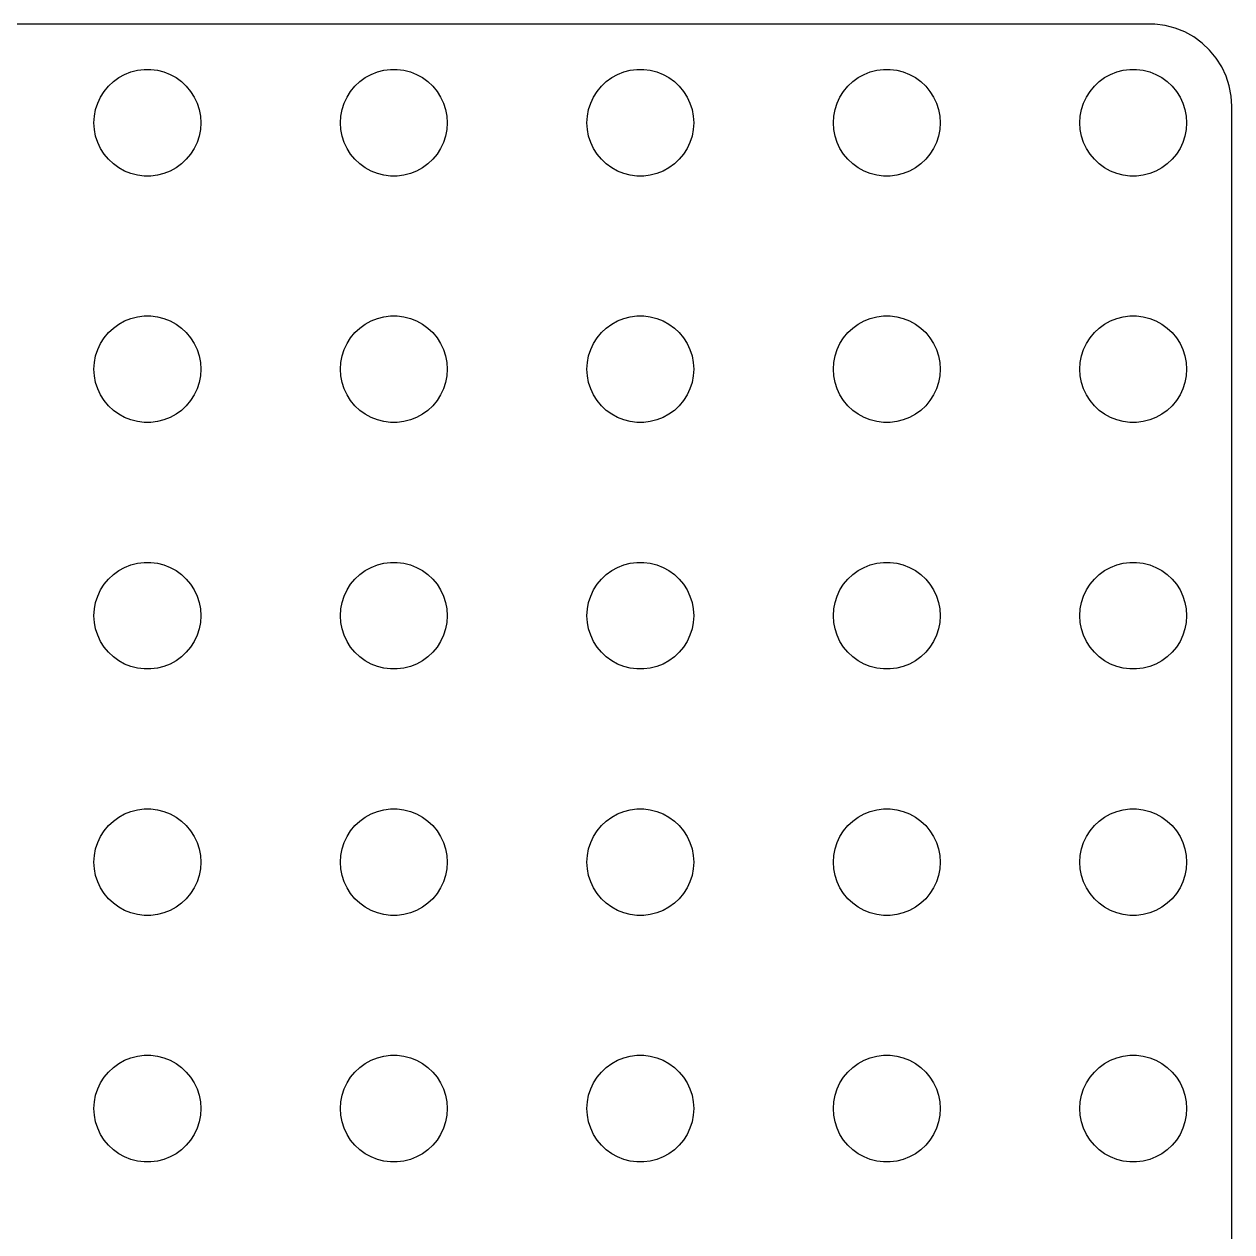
# Model space of a CAD drawing. Header units: metres. Extents: x 9 to 156, y 9 to 156.
# Drawn here: x 82.5 to 156, y 82.5 to 156 of the extents above; entities that cross this region are included whole.
import ezdxf

# ---------------------------------------------------------------- set-up
doc = ezdxf.new("R2010")
doc.units = ezdxf.units.M

msp = doc.modelspace()

# ---------------------------------------------------------------- linework, layer by layer
for p, q in [((151, 156), (14, 156)), ((151, 155.99), (151, 156)), ((151.314, 155.99), (151, 155.99)), ((151.937, 155.911), (151.314, 155.99)), ((152.545, 155.755), (151.937, 155.911)), ((153.129, 155.524), (152.545, 155.755)), ((153.679, 155.222), (153.129, 155.524)), ((154.187, 154.853), (153.679, 155.222)), ((154.645, 154.423), (154.187, 154.853)), ((155.045, 153.939), (154.645, 154.423)), ((155.382, 153.409), (155.045, 153.939)), ((88.2586, 152.744), (88.6162, 152.941)), ((88.6162, 152.941), (88.9957, 153.091)), ((88.9957, 153.091), (89.391, 153.192)), ((89.391, 153.192), (89.7959, 153.244)), ((89.7959, 153.244), (90.2041, 153.244)), ((90.2041, 153.244), (90.609, 153.192)), ((90.609, 153.192), (91.0043, 153.091)), ((91.0043, 153.091), (91.3838, 152.941)), ((91.3838, 152.941), (91.7414, 152.744)), ((103.259, 152.744), (103.616, 152.941)), ((103.616, 152.941), (103.996, 153.091)), ((103.996, 153.091), (104.391, 153.192)), ((104.391, 153.192), (104.796, 153.244)), ((104.796, 153.244), (105.204, 153.244)), ((105.204, 153.244), (105.609, 153.192)), ((105.609, 153.192), (106.004, 153.091)), ((106.004, 153.091), (106.384, 152.941)), ((106.384, 152.941), (106.741, 152.744)), ((118.259, 152.744), (118.616, 152.941)), ((118.616, 152.941), (118.996, 153.091)), ((118.996, 153.091), (119.391, 153.192)), ((119.391, 153.192), (119.796, 153.244)), ((119.796, 153.244), (120.204, 153.244)), ((120.204, 153.244), (120.609, 153.192)), ((120.609, 153.192), (121.004, 153.091)), ((121.004, 153.091), (121.384, 152.941)), ((121.384, 152.941), (121.741, 152.744)), ((133.259, 152.744), (133.616, 152.941)), ((133.616, 152.941), (133.996, 153.091)), ((133.996, 153.091), (134.391, 153.192)), ((134.391, 153.192), (134.796, 153.244)), ((134.796, 153.244), (135.204, 153.244)), ((135.204, 153.244), (135.609, 153.192)), ((135.609, 153.192), (136.004, 153.091)), ((136.004, 153.091), (136.384, 152.941)), ((136.384, 152.941), (136.741, 152.744)), ((148.259, 152.744), (148.616, 152.941)), ((148.616, 152.941), (148.996, 153.091)), ((148.996, 153.091), (149.391, 153.192)), ((149.391, 153.192), (149.796, 153.244)), ((149.796, 153.244), (150.204, 153.244)), ((150.204, 153.244), (150.609, 153.192)), ((150.609, 153.192), (151.004, 153.091)), ((151.004, 153.091), (151.384, 152.941)), ((151.384, 152.941), (151.741, 152.744)), ((155.649, 152.841), (155.382, 153.409)), ((87.3707, 151.91), (87.6308, 152.225)), ((87.6308, 152.225), (87.9284, 152.504)), ((87.9284, 152.504), (88.2586, 152.744)), ((91.7414, 152.744), (92.0716, 152.504)), ((92.0716, 152.504), (92.3691, 152.225)), ((92.3691, 152.225), (92.6293, 151.91)), ((102.371, 151.91), (102.631, 152.225)), ((102.631, 152.225), (102.928, 152.504)), ((102.928, 152.504), (103.259, 152.744)), ((106.741, 152.744), (107.072, 152.504)), ((107.072, 152.504), (107.369, 152.225)), ((107.369, 152.225), (107.629, 151.91)), ((117.371, 151.91), (117.631, 152.225)), ((117.631, 152.225), (117.928, 152.504)), ((117.928, 152.504), (118.259, 152.744)), ((121.741, 152.744), (122.072, 152.504)), ((122.072, 152.504), (122.369, 152.225)), ((122.369, 152.225), (122.629, 151.91)), ((132.371, 151.91), (132.631, 152.225)), ((132.631, 152.225), (132.928, 152.504)), ((132.928, 152.504), (133.259, 152.744)), ((136.741, 152.744), (137.072, 152.504)), ((137.072, 152.504), (137.369, 152.225)), ((137.369, 152.225), (137.629, 151.91)), ((147.371, 151.91), (147.631, 152.225)), ((147.631, 152.225), (147.928, 152.504)), ((147.928, 152.504), (148.259, 152.744)), ((151.741, 152.744), (152.072, 152.504)), ((152.072, 152.504), (152.369, 152.225)), ((152.369, 152.225), (152.629, 151.91)), ((155.843, 152.243), (155.649, 152.841)), ((155.961, 151.627), (155.843, 152.243)), ((86.9782, 151.196), (87.152, 151.566)), ((87.152, 151.566), (87.3707, 151.91)), ((92.6293, 151.91), (92.848, 151.566)), ((92.848, 151.566), (93.0218, 151.196)), ((101.978, 151.196), (102.152, 151.566)), ((102.152, 151.566), (102.371, 151.91)), ((107.629, 151.91), (107.848, 151.566)), ((107.848, 151.566), (108.022, 151.196)), ((116.978, 151.196), (117.152, 151.566)), ((117.152, 151.566), (117.371, 151.91)), ((122.629, 151.91), (122.848, 151.566)), ((122.848, 151.566), (123.022, 151.196)), ((131.978, 151.196), (132.152, 151.566)), ((132.152, 151.566), (132.371, 151.91)), ((137.629, 151.91), (137.848, 151.566)), ((137.848, 151.566), (138.022, 151.196)), ((146.978, 151.196), (147.152, 151.566)), ((147.152, 151.566), (147.371, 151.91)), ((152.629, 151.91), (152.848, 151.566)), ((152.848, 151.566), (153.022, 151.196)), ((156, 151), (155.961, 151.627)), ((86.7756, 150.407), (86.8521, 150.808)), ((86.8521, 150.808), (86.9782, 151.196)), ((93.0218, 151.196), (93.1479, 150.808)), ((93.1479, 150.808), (93.2244, 150.407)), ((101.776, 150.407), (101.852, 150.808)), ((101.852, 150.808), (101.978, 151.196)), ((108.022, 151.196), (108.148, 150.808)), ((108.148, 150.808), (108.224, 150.407)), ((116.776, 150.407), (116.852, 150.808)), ((116.852, 150.808), (116.978, 151.196)), ((123.022, 151.196), (123.148, 150.808)), ((123.148, 150.808), (123.224, 150.407)), ((131.776, 150.407), (131.852, 150.808)), ((131.852, 150.808), (131.978, 151.196)), ((138.022, 151.196), (138.148, 150.808)), ((138.148, 150.808), (138.224, 150.407)), ((146.776, 150.407), (146.852, 150.808)), ((146.852, 150.808), (146.978, 151.196)), ((153.022, 151.196), (153.148, 150.808)), ((153.148, 150.808), (153.224, 150.407)), ((156, 14), (156, 151)), ((86.75, 150), (86.7756, 150.407)), ((86.7756, 149.593), (86.75, 150)), ((93.2244, 150.407), (93.25, 150)), ((93.25, 150), (93.2244, 149.593)), ((101.75, 150), (101.776, 150.407)), ((101.776, 149.593), (101.75, 150)), ((108.224, 150.407), (108.25, 150)), ((108.25, 150), (108.224, 149.593)), ((116.75, 150), (116.776, 150.407)), ((116.776, 149.593), (116.75, 150)), ((123.224, 150.407), (123.25, 150)), ((123.25, 150), (123.224, 149.593)), ((131.75, 150), (131.776, 150.407)), ((131.776, 149.593), (131.75, 150)), ((138.224, 150.407), (138.25, 150)), ((138.25, 150), (138.224, 149.593)), ((146.75, 150), (146.776, 150.407)), ((146.776, 149.593), (146.75, 150)), ((153.224, 150.407), (153.25, 150)), ((153.25, 150), (153.224, 149.593)), ((86.8521, 149.192), (86.7756, 149.593)), ((93.2244, 149.593), (93.1479, 149.192)), ((101.852, 149.192), (101.776, 149.593)), ((108.224, 149.593), (108.148, 149.192)), ((116.852, 149.192), (116.776, 149.593)), ((123.224, 149.593), (123.148, 149.192)), ((131.852, 149.192), (131.776, 149.593)), ((138.224, 149.593), (138.148, 149.192)), ((146.852, 149.192), (146.776, 149.593)), ((153.224, 149.593), (153.148, 149.192)), ((86.9782, 148.804), (86.8521, 149.192)), ((87.152, 148.434), (86.9782, 148.804)), ((93.0218, 148.804), (92.848, 148.434)), ((93.1479, 149.192), (93.0218, 148.804)), ((101.978, 148.804), (101.852, 149.192)), ((102.152, 148.434), (101.978, 148.804)), ((108.022, 148.804), (107.848, 148.434)), ((108.148, 149.192), (108.022, 148.804)), ((116.978, 148.804), (116.852, 149.192)), ((117.152, 148.434), (116.978, 148.804)), ((123.022, 148.804), (122.848, 148.434)), ((123.148, 149.192), (123.022, 148.804)), ((131.978, 148.804), (131.852, 149.192)), ((132.152, 148.434), (131.978, 148.804)), ((138.022, 148.804), (137.848, 148.434)), ((138.148, 149.192), (138.022, 148.804)), ((146.978, 148.804), (146.852, 149.192)), ((147.152, 148.434), (146.978, 148.804)), ((153.022, 148.804), (152.848, 148.434)), ((153.148, 149.192), (153.022, 148.804)), ((87.3707, 148.09), (87.152, 148.434)), ((87.6308, 147.775), (87.3707, 148.09)), ((87.9284, 147.496), (87.6308, 147.775)), ((92.3691, 147.775), (92.0716, 147.496)), ((92.6293, 148.09), (92.3691, 147.775)), ((92.848, 148.434), (92.6293, 148.09)), ((102.371, 148.09), (102.152, 148.434)), ((102.631, 147.775), (102.371, 148.09)), ((102.928, 147.496), (102.631, 147.775)), ((107.369, 147.775), (107.072, 147.496)), ((107.629, 148.09), (107.369, 147.775)), ((107.848, 148.434), (107.629, 148.09)), ((117.371, 148.09), (117.152, 148.434)), ((117.631, 147.775), (117.371, 148.09)), ((117.928, 147.496), (117.631, 147.775)), ((122.369, 147.775), (122.072, 147.496)), ((122.629, 148.09), (122.369, 147.775)), ((122.848, 148.434), (122.629, 148.09)), ((132.371, 148.09), (132.152, 148.434)), ((132.631, 147.775), (132.371, 148.09)), ((132.928, 147.496), (132.631, 147.775)), ((137.369, 147.775), (137.072, 147.496)), ((137.629, 148.09), (137.369, 147.775)), ((137.848, 148.434), (137.629, 148.09)), ((147.371, 148.09), (147.152, 148.434)), ((147.631, 147.775), (147.371, 148.09)), ((147.928, 147.496), (147.631, 147.775)), ((152.369, 147.775), (152.072, 147.496)), ((152.629, 148.09), (152.369, 147.775)), ((152.848, 148.434), (152.629, 148.09)), ((88.2586, 147.256), (87.9284, 147.496)), ((88.6162, 147.059), (88.2586, 147.256)), ((88.9957, 146.909), (88.6162, 147.059)), ((91.3838, 147.059), (91.0043, 146.909)), ((91.7414, 147.256), (91.3838, 147.059)), ((92.0716, 147.496), (91.7414, 147.256)), ((103.259, 147.256), (102.928, 147.496)), ((103.616, 147.059), (103.259, 147.256)), ((103.996, 146.909), (103.616, 147.059)), ((106.384, 147.059), (106.004, 146.909)), ((106.741, 147.256), (106.384, 147.059)), ((107.072, 147.496), (106.741, 147.256)), ((118.259, 147.256), (117.928, 147.496)), ((118.616, 147.059), (118.259, 147.256)), ((118.996, 146.909), (118.616, 147.059)), ((121.384, 147.059), (121.004, 146.909)), ((121.741, 147.256), (121.384, 147.059)), ((122.072, 147.496), (121.741, 147.256)), ((133.259, 147.256), (132.928, 147.496)), ((133.616, 147.059), (133.259, 147.256)), ((133.996, 146.909), (133.616, 147.059)), ((136.384, 147.059), (136.004, 146.909)), ((136.741, 147.256), (136.384, 147.059)), ((137.072, 147.496), (136.741, 147.256)), ((148.259, 147.256), (147.928, 147.496)), ((148.616, 147.059), (148.259, 147.256)), ((148.996, 146.909), (148.616, 147.059)), ((151.384, 147.059), (151.004, 146.909)), ((151.741, 147.256), (151.384, 147.059)), ((152.072, 147.496), (151.741, 147.256)), ((89.391, 146.808), (88.9957, 146.909)), ((89.7959, 146.756), (89.391, 146.808)), ((90.2041, 146.756), (89.7959, 146.756)), ((90.609, 146.808), (90.2041, 146.756)), ((91.0043, 146.909), (90.609, 146.808)), ((104.391, 146.808), (103.996, 146.909)), ((104.796, 146.756), (104.391, 146.808)), ((105.204, 146.756), (104.796, 146.756)), ((105.609, 146.808), (105.204, 146.756)), ((106.004, 146.909), (105.609, 146.808)), ((119.391, 146.808), (118.996, 146.909)), ((119.796, 146.756), (119.391, 146.808)), ((120.204, 146.756), (119.796, 146.756)), ((120.609, 146.808), (120.204, 146.756)), ((121.004, 146.909), (120.609, 146.808)), ((134.391, 146.808), (133.996, 146.909)), ((134.796, 146.756), (134.391, 146.808)), ((135.204, 146.756), (134.796, 146.756)), ((135.609, 146.808), (135.204, 146.756)), ((136.004, 146.909), (135.609, 146.808)), ((149.391, 146.808), (148.996, 146.909)), ((149.796, 146.756), (149.391, 146.808)), ((150.204, 146.756), (149.796, 146.756)), ((150.609, 146.808), (150.204, 146.756)), ((151.004, 146.909), (150.609, 146.808)), ((88.9957, 138.091), (89.391, 138.192)), ((89.391, 138.192), (89.7959, 138.244)), ((89.7959, 138.244), (90.2041, 138.244)), ((90.2041, 138.244), (90.609, 138.192)), ((90.609, 138.192), (91.0043, 138.091)), ((103.996, 138.091), (104.391, 138.192)), ((104.391, 138.192), (104.796, 138.244)), ((104.796, 138.244), (105.204, 138.244)), ((105.204, 138.244), (105.609, 138.192)), ((105.609, 138.192), (106.004, 138.091)), ((118.996, 138.091), (119.391, 138.192)), ((119.391, 138.192), (119.796, 138.244)), ((119.796, 138.244), (120.204, 138.244)), ((120.204, 138.244), (120.609, 138.192)), ((120.609, 138.192), (121.004, 138.091)), ((133.996, 138.091), (134.391, 138.192)), ((134.391, 138.192), (134.796, 138.244)), ((134.796, 138.244), (135.204, 138.244)), ((135.204, 138.244), (135.609, 138.192)), ((135.609, 138.192), (136.004, 138.091)), ((148.996, 138.091), (149.391, 138.192)), ((149.391, 138.192), (149.796, 138.244)), ((149.796, 138.244), (150.204, 138.244)), ((150.204, 138.244), (150.609, 138.192)), ((150.609, 138.192), (151.004, 138.091)), ((87.6308, 137.225), (87.9284, 137.504)), ((87.9284, 137.504), (88.2586, 137.744)), ((88.2586, 137.744), (88.6162, 137.941)), ((88.6162, 137.941), (88.9957, 138.091)), ((91.0043, 138.091), (91.3838, 137.941)), ((91.3838, 137.941), (91.7414, 137.744)), ((91.7414, 137.744), (92.0716, 137.504)), ((92.0716, 137.504), (92.3691, 137.225)), ((102.631, 137.225), (102.928, 137.504)), ((102.928, 137.504), (103.259, 137.744)), ((103.259, 137.744), (103.616, 137.941)), ((103.616, 137.941), (103.996, 138.091)), ((106.004, 138.091), (106.384, 137.941)), ((106.384, 137.941), (106.741, 137.744)), ((106.741, 137.744), (107.072, 137.504)), ((107.072, 137.504), (107.369, 137.225)), ((117.631, 137.225), (117.928, 137.504)), ((117.928, 137.504), (118.259, 137.744)), ((118.259, 137.744), (118.616, 137.941)), ((118.616, 137.941), (118.996, 138.091)), ((121.004, 138.091), (121.384, 137.941)), ((121.384, 137.941), (121.741, 137.744)), ((121.741, 137.744), (122.072, 137.504)), ((122.072, 137.504), (122.369, 137.225)), ((132.631, 137.225), (132.928, 137.504)), ((132.928, 137.504), (133.259, 137.744)), ((133.259, 137.744), (133.616, 137.941)), ((133.616, 137.941), (133.996, 138.091)), ((136.004, 138.091), (136.384, 137.941)), ((136.384, 137.941), (136.741, 137.744)), ((136.741, 137.744), (137.072, 137.504)), ((137.072, 137.504), (137.369, 137.225)), ((147.631, 137.225), (147.928, 137.504)), ((147.928, 137.504), (148.259, 137.744)), ((148.259, 137.744), (148.616, 137.941)), ((148.616, 137.941), (148.996, 138.091)), ((151.004, 138.091), (151.384, 137.941)), ((151.384, 137.941), (151.741, 137.744)), ((151.741, 137.744), (152.072, 137.504)), ((152.072, 137.504), (152.369, 137.225)), ((87.152, 136.566), (87.3707, 136.91)), ((87.3707, 136.91), (87.6308, 137.225)), ((92.3691, 137.225), (92.6293, 136.91)), ((92.6293, 136.91), (92.848, 136.566)), ((102.152, 136.566), (102.371, 136.91)), ((102.371, 136.91), (102.631, 137.225)), ((107.369, 137.225), (107.629, 136.91)), ((107.629, 136.91), (107.848, 136.566)), ((117.152, 136.566), (117.371, 136.91)), ((117.371, 136.91), (117.631, 137.225)), ((122.369, 137.225), (122.629, 136.91)), ((122.629, 136.91), (122.848, 136.566)), ((132.152, 136.566), (132.371, 136.91)), ((132.371, 136.91), (132.631, 137.225)), ((137.369, 137.225), (137.629, 136.91)), ((137.629, 136.91), (137.848, 136.566)), ((147.152, 136.566), (147.371, 136.91)), ((147.371, 136.91), (147.631, 137.225)), ((152.369, 137.225), (152.629, 136.91)), ((152.629, 136.91), (152.848, 136.566)), ((86.8521, 135.808), (86.9782, 136.196)), ((86.9782, 136.196), (87.152, 136.566)), ((92.848, 136.566), (93.0218, 136.196)), ((93.0218, 136.196), (93.1479, 135.808)), ((101.852, 135.808), (101.978, 136.196)), ((101.978, 136.196), (102.152, 136.566)), ((107.848, 136.566), (108.022, 136.196)), ((108.022, 136.196), (108.148, 135.808)), ((116.852, 135.808), (116.978, 136.196)), ((116.978, 136.196), (117.152, 136.566)), ((122.848, 136.566), (123.022, 136.196)), ((123.022, 136.196), (123.148, 135.808)), ((131.852, 135.808), (131.978, 136.196)), ((131.978, 136.196), (132.152, 136.566)), ((137.848, 136.566), (138.022, 136.196)), ((138.022, 136.196), (138.148, 135.808)), ((146.852, 135.808), (146.978, 136.196)), ((146.978, 136.196), (147.152, 136.566)), ((152.848, 136.566), (153.022, 136.196)), ((153.022, 136.196), (153.148, 135.808)), ((86.75, 135), (86.7756, 135.407)), ((86.7756, 135.407), (86.8521, 135.808)), ((93.1479, 135.808), (93.2244, 135.407)), ((93.2244, 135.407), (93.25, 135)), ((101.75, 135), (101.776, 135.407)), ((101.776, 135.407), (101.852, 135.808)), ((108.148, 135.808), (108.224, 135.407)), ((108.224, 135.407), (108.25, 135)), ((116.75, 135), (116.776, 135.407)), ((116.776, 135.407), (116.852, 135.808)), ((123.148, 135.808), (123.224, 135.407)), ((123.224, 135.407), (123.25, 135)), ((131.75, 135), (131.776, 135.407)), ((131.776, 135.407), (131.852, 135.808)), ((138.148, 135.808), (138.224, 135.407)), ((138.224, 135.407), (138.25, 135)), ((146.75, 135), (146.776, 135.407)), ((146.776, 135.407), (146.852, 135.808)), ((153.148, 135.808), (153.224, 135.407)), ((153.224, 135.407), (153.25, 135)), ((86.7756, 134.593), (86.75, 135)), ((86.8521, 134.192), (86.7756, 134.593)), ((93.2244, 134.593), (93.1479, 134.192)), ((93.25, 135), (93.2244, 134.593)), ((101.776, 134.593), (101.75, 135)), ((101.852, 134.192), (101.776, 134.593)), ((108.224, 134.593), (108.148, 134.192)), ((108.25, 135), (108.224, 134.593)), ((116.776, 134.593), (116.75, 135)), ((116.852, 134.192), (116.776, 134.593)), ((123.224, 134.593), (123.148, 134.192)), ((123.25, 135), (123.224, 134.593)), ((131.776, 134.593), (131.75, 135)), ((131.852, 134.192), (131.776, 134.593)), ((138.224, 134.593), (138.148, 134.192)), ((138.25, 135), (138.224, 134.593)), ((146.776, 134.593), (146.75, 135)), ((146.852, 134.192), (146.776, 134.593)), ((153.224, 134.593), (153.148, 134.192)), ((153.25, 135), (153.224, 134.593)), ((86.9782, 133.804), (86.8521, 134.192)), ((87.152, 133.434), (86.9782, 133.804)), ((93.0218, 133.804), (92.848, 133.434)), ((93.1479, 134.192), (93.0218, 133.804)), ((101.978, 133.804), (101.852, 134.192)), ((102.152, 133.434), (101.978, 133.804)), ((108.022, 133.804), (107.848, 133.434)), ((108.148, 134.192), (108.022, 133.804)), ((116.978, 133.804), (116.852, 134.192)), ((117.152, 133.434), (116.978, 133.804)), ((123.022, 133.804), (122.848, 133.434)), ((123.148, 134.192), (123.022, 133.804)), ((131.978, 133.804), (131.852, 134.192)), ((132.152, 133.434), (131.978, 133.804)), ((138.022, 133.804), (137.848, 133.434)), ((138.148, 134.192), (138.022, 133.804)), ((146.978, 133.804), (146.852, 134.192)), ((147.152, 133.434), (146.978, 133.804)), ((153.022, 133.804), (152.848, 133.434)), ((153.148, 134.192), (153.022, 133.804)), ((87.3707, 133.09), (87.152, 133.434)), ((87.6308, 132.775), (87.3707, 133.09)), ((92.6293, 133.09), (92.3691, 132.775)), ((92.848, 133.434), (92.6293, 133.09)), ((102.371, 133.09), (102.152, 133.434)), ((102.631, 132.775), (102.371, 133.09)), ((107.629, 133.09), (107.369, 132.775)), ((107.848, 133.434), (107.629, 133.09)), ((117.371, 133.09), (117.152, 133.434)), ((117.631, 132.775), (117.371, 133.09)), ((122.629, 133.09), (122.369, 132.775)), ((122.848, 133.434), (122.629, 133.09)), ((132.371, 133.09), (132.152, 133.434)), ((132.631, 132.775), (132.371, 133.09)), ((137.629, 133.09), (137.369, 132.775)), ((137.848, 133.434), (137.629, 133.09)), ((147.371, 133.09), (147.152, 133.434)), ((147.631, 132.775), (147.371, 133.09)), ((152.629, 133.09), (152.369, 132.775)), ((152.848, 133.434), (152.629, 133.09)), ((87.9284, 132.496), (87.6308, 132.775)), ((88.2586, 132.256), (87.9284, 132.496)), ((92.0716, 132.496), (91.7414, 132.256)), ((92.3691, 132.775), (92.0716, 132.496)), ((102.928, 132.496), (102.631, 132.775)), ((103.259, 132.256), (102.928, 132.496)), ((107.072, 132.496), (106.741, 132.256)), ((107.369, 132.775), (107.072, 132.496)), ((117.928, 132.496), (117.631, 132.775)), ((118.259, 132.256), (117.928, 132.496)), ((122.072, 132.496), (121.741, 132.256)), ((122.369, 132.775), (122.072, 132.496)), ((132.928, 132.496), (132.631, 132.775)), ((133.259, 132.256), (132.928, 132.496)), ((137.072, 132.496), (136.741, 132.256)), ((137.369, 132.775), (137.072, 132.496)), ((147.928, 132.496), (147.631, 132.775)), ((148.259, 132.256), (147.928, 132.496)), ((152.072, 132.496), (151.741, 132.256)), ((152.369, 132.775), (152.072, 132.496)), ((88.6162, 132.059), (88.2586, 132.256)), ((88.9957, 131.909), (88.6162, 132.059)), ((89.391, 131.808), (88.9957, 131.909)), ((89.7959, 131.756), (89.391, 131.808)), ((90.2041, 131.756), (89.7959, 131.756)), ((90.609, 131.808), (90.2041, 131.756)), ((91.0043, 131.909), (90.609, 131.808)), ((91.3838, 132.059), (91.0043, 131.909)), ((91.7414, 132.256), (91.3838, 132.059)), ((103.616, 132.059), (103.259, 132.256)), ((103.996, 131.909), (103.616, 132.059)), ((104.391, 131.808), (103.996, 131.909)), ((104.796, 131.756), (104.391, 131.808)), ((105.204, 131.756), (104.796, 131.756)), ((105.609, 131.808), (105.204, 131.756)), ((106.004, 131.909), (105.609, 131.808)), ((106.384, 132.059), (106.004, 131.909)), ((106.741, 132.256), (106.384, 132.059)), ((118.616, 132.059), (118.259, 132.256)), ((118.996, 131.909), (118.616, 132.059)), ((119.391, 131.808), (118.996, 131.909)), ((119.796, 131.756), (119.391, 131.808)), ((120.204, 131.756), (119.796, 131.756)), ((120.609, 131.808), (120.204, 131.756)), ((121.004, 131.909), (120.609, 131.808)), ((121.384, 132.059), (121.004, 131.909)), ((121.741, 132.256), (121.384, 132.059)), ((133.616, 132.059), (133.259, 132.256)), ((133.996, 131.909), (133.616, 132.059)), ((134.391, 131.808), (133.996, 131.909)), ((134.796, 131.756), (134.391, 131.808)), ((135.204, 131.756), (134.796, 131.756)), ((135.609, 131.808), (135.204, 131.756)), ((136.004, 131.909), (135.609, 131.808)), ((136.384, 132.059), (136.004, 131.909)), ((136.741, 132.256), (136.384, 132.059)), ((148.616, 132.059), (148.259, 132.256)), ((148.996, 131.909), (148.616, 132.059)), ((149.391, 131.808), (148.996, 131.909)), ((149.796, 131.756), (149.391, 131.808)), ((150.204, 131.756), (149.796, 131.756)), ((150.609, 131.808), (150.204, 131.756)), ((151.004, 131.909), (150.609, 131.808)), ((151.384, 132.059), (151.004, 131.909)), ((151.741, 132.256), (151.384, 132.059)), ((88.2586, 122.744), (88.6162, 122.941)), ((88.6162, 122.941), (88.9957, 123.091)), ((88.9957, 123.091), (89.391, 123.192)), ((89.391, 123.192), (89.7959, 123.244)), ((89.7959, 123.244), (90.2041, 123.244)), ((90.2041, 123.244), (90.609, 123.192)), ((90.609, 123.192), (91.0043, 123.091)), ((91.0043, 123.091), (91.3838, 122.941)), ((91.3838, 122.941), (91.7414, 122.744)), ((103.259, 122.744), (103.616, 122.941)), ((103.616, 122.941), (103.996, 123.091)), ((103.996, 123.091), (104.391, 123.192)), ((104.391, 123.192), (104.796, 123.244)), ((104.796, 123.244), (105.204, 123.244)), ((105.204, 123.244), (105.609, 123.192)), ((105.609, 123.192), (106.004, 123.091)), ((106.004, 123.091), (106.384, 122.941)), ((106.384, 122.941), (106.741, 122.744)), ((118.259, 122.744), (118.616, 122.941)), ((118.616, 122.941), (118.996, 123.091)), ((118.996, 123.091), (119.391, 123.192)), ((119.391, 123.192), (119.796, 123.244)), ((119.796, 123.244), (120.204, 123.244)), ((120.204, 123.244), (120.609, 123.192)), ((120.609, 123.192), (121.004, 123.091)), ((121.004, 123.091), (121.384, 122.941)), ((121.384, 122.941), (121.741, 122.744)), ((133.259, 122.744), (133.616, 122.941)), ((133.616, 122.941), (133.996, 123.091)), ((133.996, 123.091), (134.391, 123.192)), ((134.391, 123.192), (134.796, 123.244)), ((134.796, 123.244), (135.204, 123.244)), ((135.204, 123.244), (135.609, 123.192)), ((135.609, 123.192), (136.004, 123.091)), ((136.004, 123.091), (136.384, 122.941)), ((136.384, 122.941), (136.741, 122.744)), ((148.259, 122.744), (148.616, 122.941)), ((148.616, 122.941), (148.996, 123.091)), ((148.996, 123.091), (149.391, 123.192)), ((149.391, 123.192), (149.796, 123.244)), ((149.796, 123.244), (150.204, 123.244)), ((150.204, 123.244), (150.609, 123.192)), ((150.609, 123.192), (151.004, 123.091)), ((151.004, 123.091), (151.384, 122.941)), ((151.384, 122.941), (151.741, 122.744)), ((87.3707, 121.91), (87.6308, 122.225)), ((87.6308, 122.225), (87.9284, 122.504)), ((87.9284, 122.504), (88.2586, 122.744)), ((91.7414, 122.744), (92.0716, 122.504)), ((92.0716, 122.504), (92.3691, 122.225)), ((92.3691, 122.225), (92.6293, 121.91)), ((102.371, 121.91), (102.631, 122.225)), ((102.631, 122.225), (102.928, 122.504)), ((102.928, 122.504), (103.259, 122.744)), ((106.741, 122.744), (107.072, 122.504)), ((107.072, 122.504), (107.369, 122.225)), ((107.369, 122.225), (107.629, 121.91)), ((117.371, 121.91), (117.631, 122.225)), ((117.631, 122.225), (117.928, 122.504)), ((117.928, 122.504), (118.259, 122.744)), ((121.741, 122.744), (122.072, 122.504)), ((122.072, 122.504), (122.369, 122.225)), ((122.369, 122.225), (122.629, 121.91)), ((132.371, 121.91), (132.631, 122.225)), ((132.631, 122.225), (132.928, 122.504)), ((132.928, 122.504), (133.259, 122.744)), ((136.741, 122.744), (137.072, 122.504)), ((137.072, 122.504), (137.369, 122.225)), ((137.369, 122.225), (137.629, 121.91)), ((147.371, 121.91), (147.631, 122.225)), ((147.631, 122.225), (147.928, 122.504)), ((147.928, 122.504), (148.259, 122.744)), ((151.741, 122.744), (152.072, 122.504)), ((152.072, 122.504), (152.369, 122.225)), ((152.369, 122.225), (152.629, 121.91)), ((86.9782, 121.196), (87.152, 121.566)), ((87.152, 121.566), (87.3707, 121.91)), ((92.6293, 121.91), (92.848, 121.566)), ((92.848, 121.566), (93.0218, 121.196)), ((101.978, 121.196), (102.152, 121.566)), ((102.152, 121.566), (102.371, 121.91)), ((107.629, 121.91), (107.848, 121.566)), ((107.848, 121.566), (108.022, 121.196)), ((116.978, 121.196), (117.152, 121.566)), ((117.152, 121.566), (117.371, 121.91)), ((122.629, 121.91), (122.848, 121.566)), ((122.848, 121.566), (123.022, 121.196)), ((131.978, 121.196), (132.152, 121.566)), ((132.152, 121.566), (132.371, 121.91)), ((137.629, 121.91), (137.848, 121.566)), ((137.848, 121.566), (138.022, 121.196)), ((146.978, 121.196), (147.152, 121.566)), ((147.152, 121.566), (147.371, 121.91)), ((152.629, 121.91), (152.848, 121.566)), ((152.848, 121.566), (153.022, 121.196)), ((86.7756, 120.407), (86.8521, 120.808)), ((86.8521, 120.808), (86.9782, 121.196)), ((93.0218, 121.196), (93.1479, 120.808)), ((93.1479, 120.808), (93.2244, 120.407)), ((101.776, 120.407), (101.852, 120.808)), ((101.852, 120.808), (101.978, 121.196)), ((108.022, 121.196), (108.148, 120.808)), ((108.148, 120.808), (108.224, 120.407)), ((116.776, 120.407), (116.852, 120.808)), ((116.852, 120.808), (116.978, 121.196)), ((123.022, 121.196), (123.148, 120.808)), ((123.148, 120.808), (123.224, 120.407)), ((131.776, 120.407), (131.852, 120.808)), ((131.852, 120.808), (131.978, 121.196)), ((138.022, 121.196), (138.148, 120.808)), ((138.148, 120.808), (138.224, 120.407)), ((146.776, 120.407), (146.852, 120.808)), ((146.852, 120.808), (146.978, 121.196)), ((153.022, 121.196), (153.148, 120.808)), ((153.148, 120.808), (153.224, 120.407)), ((86.75, 120), (86.7756, 120.407)), ((86.7756, 119.593), (86.75, 120)), ((93.2244, 120.407), (93.25, 120)), ((93.25, 120), (93.2244, 119.593)), ((101.75, 120), (101.776, 120.407)), ((101.776, 119.593), (101.75, 120)), ((108.224, 120.407), (108.25, 120)), ((108.25, 120), (108.224, 119.593)), ((116.75, 120), (116.776, 120.407)), ((116.776, 119.593), (116.75, 120)), ((123.224, 120.407), (123.25, 120)), ((123.25, 120), (123.224, 119.593)), ((131.75, 120), (131.776, 120.407)), ((131.776, 119.593), (131.75, 120)), ((138.224, 120.407), (138.25, 120)), ((138.25, 120), (138.224, 119.593)), ((146.75, 120), (146.776, 120.407)), ((146.776, 119.593), (146.75, 120)), ((153.224, 120.407), (153.25, 120)), ((153.25, 120), (153.224, 119.593)), ((86.8521, 119.192), (86.7756, 119.593)), ((86.9782, 118.804), (86.8521, 119.192)), ((93.1479, 119.192), (93.0218, 118.804)), ((93.2244, 119.593), (93.1479, 119.192)), ((101.852, 119.192), (101.776, 119.593)), ((101.978, 118.804), (101.852, 119.192)), ((108.148, 119.192), (108.022, 118.804)), ((108.224, 119.593), (108.148, 119.192)), ((116.852, 119.192), (116.776, 119.593)), ((116.978, 118.804), (116.852, 119.192)), ((123.148, 119.192), (123.022, 118.804)), ((123.224, 119.593), (123.148, 119.192)), ((131.852, 119.192), (131.776, 119.593)), ((131.978, 118.804), (131.852, 119.192)), ((138.148, 119.192), (138.022, 118.804)), ((138.224, 119.593), (138.148, 119.192)), ((146.852, 119.192), (146.776, 119.593)), ((146.978, 118.804), (146.852, 119.192)), ((153.148, 119.192), (153.022, 118.804)), ((153.224, 119.593), (153.148, 119.192)), ((87.152, 118.434), (86.9782, 118.804)), ((87.3707, 118.09), (87.152, 118.434)), ((92.848, 118.434), (92.6293, 118.09)), ((93.0218, 118.804), (92.848, 118.434)), ((102.152, 118.434), (101.978, 118.804)), ((102.371, 118.09), (102.152, 118.434)), ((107.848, 118.434), (107.629, 118.09)), ((108.022, 118.804), (107.848, 118.434)), ((117.152, 118.434), (116.978, 118.804)), ((117.371, 118.09), (117.152, 118.434)), ((122.848, 118.434), (122.629, 118.09)), ((123.022, 118.804), (122.848, 118.434)), ((132.152, 118.434), (131.978, 118.804)), ((132.371, 118.09), (132.152, 118.434)), ((137.848, 118.434), (137.629, 118.09)), ((138.022, 118.804), (137.848, 118.434)), ((147.152, 118.434), (146.978, 118.804)), ((147.371, 118.09), (147.152, 118.434)), ((152.848, 118.434), (152.629, 118.09)), ((153.022, 118.804), (152.848, 118.434)), ((87.6308, 117.775), (87.3707, 118.09)), ((87.9284, 117.496), (87.6308, 117.775)), ((92.3691, 117.775), (92.0716, 117.496)), ((92.6293, 118.09), (92.3691, 117.775)), ((102.631, 117.775), (102.371, 118.09)), ((102.928, 117.496), (102.631, 117.775)), ((107.369, 117.775), (107.072, 117.496)), ((107.629, 118.09), (107.369, 117.775)), ((117.631, 117.775), (117.371, 118.09)), ((117.928, 117.496), (117.631, 117.775)), ((122.369, 117.775), (122.072, 117.496)), ((122.629, 118.09), (122.369, 117.775)), ((132.631, 117.775), (132.371, 118.09)), ((132.928, 117.496), (132.631, 117.775)), ((137.369, 117.775), (137.072, 117.496)), ((137.629, 118.09), (137.369, 117.775)), ((147.631, 117.775), (147.371, 118.09)), ((147.928, 117.496), (147.631, 117.775)), ((152.369, 117.775), (152.072, 117.496)), ((152.629, 118.09), (152.369, 117.775)), ((88.2586, 117.256), (87.9284, 117.496)), ((88.6162, 117.059), (88.2586, 117.256)), ((88.9957, 116.909), (88.6162, 117.059)), ((89.391, 116.808), (88.9957, 116.909)), ((91.0043, 116.909), (90.609, 116.808)), ((91.3838, 117.059), (91.0043, 116.909)), ((91.7414, 117.256), (91.3838, 117.059)), ((92.0716, 117.496), (91.7414, 117.256)), ((103.259, 117.256), (102.928, 117.496)), ((103.616, 117.059), (103.259, 117.256)), ((103.996, 116.909), (103.616, 117.059)), ((104.391, 116.808), (103.996, 116.909)), ((106.004, 116.909), (105.609, 116.808)), ((106.384, 117.059), (106.004, 116.909)), ((106.741, 117.256), (106.384, 117.059)), ((107.072, 117.496), (106.741, 117.256)), ((118.259, 117.256), (117.928, 117.496)), ((118.616, 117.059), (118.259, 117.256)), ((118.996, 116.909), (118.616, 117.059)), ((119.391, 116.808), (118.996, 116.909)), ((121.004, 116.909), (120.609, 116.808)), ((121.384, 117.059), (121.004, 116.909)), ((121.741, 117.256), (121.384, 117.059)), ((122.072, 117.496), (121.741, 117.256)), ((133.259, 117.256), (132.928, 117.496)), ((133.616, 117.059), (133.259, 117.256)), ((133.996, 116.909), (133.616, 117.059)), ((134.391, 116.808), (133.996, 116.909)), ((136.004, 116.909), (135.609, 116.808)), ((136.384, 117.059), (136.004, 116.909)), ((136.741, 117.256), (136.384, 117.059)), ((137.072, 117.496), (136.741, 117.256)), ((148.259, 117.256), (147.928, 117.496)), ((148.616, 117.059), (148.259, 117.256)), ((148.996, 116.909), (148.616, 117.059)), ((149.391, 116.808), (148.996, 116.909)), ((151.004, 116.909), (150.609, 116.808)), ((151.384, 117.059), (151.004, 116.909)), ((151.741, 117.256), (151.384, 117.059)), ((152.072, 117.496), (151.741, 117.256)), ((89.7959, 116.756), (89.391, 116.808)), ((90.2041, 116.756), (89.7959, 116.756)), ((90.609, 116.808), (90.2041, 116.756)), ((104.796, 116.756), (104.391, 116.808)), ((105.204, 116.756), (104.796, 116.756)), ((105.609, 116.808), (105.204, 116.756)), ((119.796, 116.756), (119.391, 116.808)), ((120.204, 116.756), (119.796, 116.756)), ((120.609, 116.808), (120.204, 116.756)), ((134.796, 116.756), (134.391, 116.808)), ((135.204, 116.756), (134.796, 116.756)), ((135.609, 116.808), (135.204, 116.756)), ((149.796, 116.756), (149.391, 116.808)), ((150.204, 116.756), (149.796, 116.756)), ((150.609, 116.808), (150.204, 116.756)), ((88.6162, 107.941), (88.9957, 108.091)), ((88.9957, 108.091), (89.391, 108.192)), ((89.391, 108.192), (89.7959, 108.244)), ((89.7959, 108.244), (90.2041, 108.244)), ((90.2041, 108.244), (90.609, 108.192)), ((90.609, 108.192), (91.0043, 108.091)), ((91.0043, 108.091), (91.3838, 107.941)), ((103.616, 107.941), (103.996, 108.091)), ((103.996, 108.091), (104.391, 108.192)), ((104.391, 108.192), (104.796, 108.244)), ((104.796, 108.244), (105.204, 108.244)), ((105.204, 108.244), (105.609, 108.192)), ((105.609, 108.192), (106.004, 108.091)), ((106.004, 108.091), (106.384, 107.941)), ((118.616, 107.941), (118.996, 108.091)), ((118.996, 108.091), (119.391, 108.192)), ((119.391, 108.192), (119.796, 108.244)), ((119.796, 108.244), (120.204, 108.244)), ((120.204, 108.244), (120.609, 108.192)), ((120.609, 108.192), (121.004, 108.091)), ((121.004, 108.091), (121.384, 107.941)), ((133.616, 107.941), (133.996, 108.091)), ((133.996, 108.091), (134.391, 108.192)), ((134.391, 108.192), (134.796, 108.244)), ((134.796, 108.244), (135.204, 108.244)), ((135.204, 108.244), (135.609, 108.192)), ((135.609, 108.192), (136.004, 108.091)), ((136.004, 108.091), (136.384, 107.941)), ((148.616, 107.941), (148.996, 108.091)), ((148.996, 108.091), (149.391, 108.192)), ((149.391, 108.192), (149.796, 108.244)), ((149.796, 108.244), (150.204, 108.244)), ((150.204, 108.244), (150.609, 108.192)), ((150.609, 108.192), (151.004, 108.091)), ((151.004, 108.091), (151.384, 107.941)), ((87.6308, 107.225), (87.9284, 107.504)), ((87.9284, 107.504), (88.2586, 107.744)), ((88.2586, 107.744), (88.6162, 107.941)), ((91.3838, 107.941), (91.7414, 107.744)), ((91.7414, 107.744), (92.0716, 107.504)), ((92.0716, 107.504), (92.3691, 107.225)), ((102.631, 107.225), (102.928, 107.504)), ((102.928, 107.504), (103.259, 107.744)), ((103.259, 107.744), (103.616, 107.941)), ((106.384, 107.941), (106.741, 107.744)), ((106.741, 107.744), (107.072, 107.504)), ((107.072, 107.504), (107.369, 107.225)), ((117.631, 107.225), (117.928, 107.504)), ((117.928, 107.504), (118.259, 107.744)), ((118.259, 107.744), (118.616, 107.941)), ((121.384, 107.941), (121.741, 107.744)), ((121.741, 107.744), (122.072, 107.504)), ((122.072, 107.504), (122.369, 107.225)), ((132.631, 107.225), (132.928, 107.504)), ((132.928, 107.504), (133.259, 107.744)), ((133.259, 107.744), (133.616, 107.941)), ((136.384, 107.941), (136.741, 107.744)), ((136.741, 107.744), (137.072, 107.504)), ((137.072, 107.504), (137.369, 107.225)), ((147.631, 107.225), (147.928, 107.504)), ((147.928, 107.504), (148.259, 107.744)), ((148.259, 107.744), (148.616, 107.941)), ((151.384, 107.941), (151.741, 107.744)), ((151.741, 107.744), (152.072, 107.504)), ((152.072, 107.504), (152.369, 107.225)), ((87.152, 106.566), (87.3707, 106.91)), ((87.3707, 106.91), (87.6308, 107.225)), ((92.3691, 107.225), (92.6293, 106.91)), ((92.6293, 106.91), (92.848, 106.566)), ((102.152, 106.566), (102.371, 106.91)), ((102.371, 106.91), (102.631, 107.225)), ((107.369, 107.225), (107.629, 106.91)), ((107.629, 106.91), (107.848, 106.566)), ((117.152, 106.566), (117.371, 106.91)), ((117.371, 106.91), (117.631, 107.225)), ((122.369, 107.225), (122.629, 106.91)), ((122.629, 106.91), (122.848, 106.566)), ((132.152, 106.566), (132.371, 106.91)), ((132.371, 106.91), (132.631, 107.225)), ((137.369, 107.225), (137.629, 106.91)), ((137.629, 106.91), (137.848, 106.566)), ((147.152, 106.566), (147.371, 106.91)), ((147.371, 106.91), (147.631, 107.225)), ((152.369, 107.225), (152.629, 106.91)), ((152.629, 106.91), (152.848, 106.566)), ((86.8521, 105.808), (86.9782, 106.196)), ((86.9782, 106.196), (87.152, 106.566)), ((92.848, 106.566), (93.0218, 106.196)), ((93.0218, 106.196), (93.1479, 105.808)), ((101.852, 105.808), (101.978, 106.196)), ((101.978, 106.196), (102.152, 106.566)), ((107.848, 106.566), (108.022, 106.196)), ((108.022, 106.196), (108.148, 105.808)), ((116.852, 105.808), (116.978, 106.196)), ((116.978, 106.196), (117.152, 106.566)), ((122.848, 106.566), (123.022, 106.196)), ((123.022, 106.196), (123.148, 105.808)), ((131.852, 105.808), (131.978, 106.196)), ((131.978, 106.196), (132.152, 106.566)), ((137.848, 106.566), (138.022, 106.196)), ((138.022, 106.196), (138.148, 105.808)), ((146.852, 105.808), (146.978, 106.196)), ((146.978, 106.196), (147.152, 106.566)), ((152.848, 106.566), (153.022, 106.196)), ((153.022, 106.196), (153.148, 105.808)), ((86.75, 105), (86.7756, 105.407)), ((86.7756, 105.407), (86.8521, 105.808)), ((93.1479, 105.808), (93.2244, 105.407)), ((93.2244, 105.407), (93.25, 105)), ((101.75, 105), (101.776, 105.407)), ((101.776, 105.407), (101.852, 105.808)), ((108.148, 105.808), (108.224, 105.407)), ((108.224, 105.407), (108.25, 105)), ((116.75, 105), (116.776, 105.407)), ((116.776, 105.407), (116.852, 105.808)), ((123.148, 105.808), (123.224, 105.407)), ((123.224, 105.407), (123.25, 105)), ((131.75, 105), (131.776, 105.407)), ((131.776, 105.407), (131.852, 105.808)), ((138.148, 105.808), (138.224, 105.407)), ((138.224, 105.407), (138.25, 105)), ((146.75, 105), (146.776, 105.407)), ((146.776, 105.407), (146.852, 105.808)), ((153.148, 105.808), (153.224, 105.407)), ((153.224, 105.407), (153.25, 105)), ((86.7756, 104.593), (86.75, 105)), ((86.8521, 104.192), (86.7756, 104.593)), ((93.2244, 104.593), (93.1479, 104.192)), ((93.25, 105), (93.2244, 104.593)), ((101.776, 104.593), (101.75, 105)), ((101.852, 104.192), (101.776, 104.593)), ((108.224, 104.593), (108.148, 104.192)), ((108.25, 105), (108.224, 104.593)), ((116.776, 104.593), (116.75, 105)), ((116.852, 104.192), (116.776, 104.593)), ((123.224, 104.593), (123.148, 104.192)), ((123.25, 105), (123.224, 104.593)), ((131.776, 104.593), (131.75, 105)), ((131.852, 104.192), (131.776, 104.593)), ((138.224, 104.593), (138.148, 104.192)), ((138.25, 105), (138.224, 104.593)), ((146.776, 104.593), (146.75, 105)), ((146.852, 104.192), (146.776, 104.593)), ((153.224, 104.593), (153.148, 104.192)), ((153.25, 105), (153.224, 104.593)), ((86.9782, 103.804), (86.8521, 104.192)), ((87.152, 103.434), (86.9782, 103.804)), ((93.0218, 103.804), (92.848, 103.434)), ((93.1479, 104.192), (93.0218, 103.804)), ((101.978, 103.804), (101.852, 104.192)), ((102.152, 103.434), (101.978, 103.804)), ((108.022, 103.804), (107.848, 103.434)), ((108.148, 104.192), (108.022, 103.804)), ((116.978, 103.804), (116.852, 104.192)), ((117.152, 103.434), (116.978, 103.804)), ((123.022, 103.804), (122.848, 103.434)), ((123.148, 104.192), (123.022, 103.804)), ((131.978, 103.804), (131.852, 104.192)), ((132.152, 103.434), (131.978, 103.804)), ((138.022, 103.804), (137.848, 103.434)), ((138.148, 104.192), (138.022, 103.804)), ((146.978, 103.804), (146.852, 104.192)), ((147.152, 103.434), (146.978, 103.804)), ((153.022, 103.804), (152.848, 103.434)), ((153.148, 104.192), (153.022, 103.804)), ((87.3707, 103.09), (87.152, 103.434)), ((87.6308, 102.775), (87.3707, 103.09)), ((92.6293, 103.09), (92.3691, 102.775)), ((92.848, 103.434), (92.6293, 103.09)), ((102.371, 103.09), (102.152, 103.434)), ((102.631, 102.775), (102.371, 103.09)), ((107.629, 103.09), (107.369, 102.775)), ((107.848, 103.434), (107.629, 103.09)), ((117.371, 103.09), (117.152, 103.434)), ((117.631, 102.775), (117.371, 103.09)), ((122.629, 103.09), (122.369, 102.775)), ((122.848, 103.434), (122.629, 103.09)), ((132.371, 103.09), (132.152, 103.434)), ((132.631, 102.775), (132.371, 103.09)), ((137.629, 103.09), (137.369, 102.775)), ((137.848, 103.434), (137.629, 103.09)), ((147.371, 103.09), (147.152, 103.434)), ((147.631, 102.775), (147.371, 103.09)), ((152.629, 103.09), (152.369, 102.775)), ((152.848, 103.434), (152.629, 103.09)), ((87.9284, 102.496), (87.6308, 102.775)), ((88.2586, 102.256), (87.9284, 102.496)), ((88.6162, 102.059), (88.2586, 102.256)), ((91.7414, 102.256), (91.3838, 102.059)), ((92.0716, 102.496), (91.7414, 102.256)), ((92.3691, 102.775), (92.0716, 102.496)), ((102.928, 102.496), (102.631, 102.775)), ((103.259, 102.256), (102.928, 102.496)), ((103.616, 102.059), (103.259, 102.256)), ((106.741, 102.256), (106.384, 102.059)), ((107.072, 102.496), (106.741, 102.256)), ((107.369, 102.775), (107.072, 102.496)), ((117.928, 102.496), (117.631, 102.775)), ((118.259, 102.256), (117.928, 102.496)), ((118.616, 102.059), (118.259, 102.256)), ((121.741, 102.256), (121.384, 102.059)), ((122.072, 102.496), (121.741, 102.256)), ((122.369, 102.775), (122.072, 102.496)), ((132.928, 102.496), (132.631, 102.775)), ((133.259, 102.256), (132.928, 102.496)), ((133.616, 102.059), (133.259, 102.256)), ((136.741, 102.256), (136.384, 102.059)), ((137.072, 102.496), (136.741, 102.256)), ((137.369, 102.775), (137.072, 102.496)), ((147.928, 102.496), (147.631, 102.775)), ((148.259, 102.256), (147.928, 102.496)), ((148.616, 102.059), (148.259, 102.256)), ((151.741, 102.256), (151.384, 102.059)), ((152.072, 102.496), (151.741, 102.256)), ((152.369, 102.775), (152.072, 102.496)), ((88.9957, 101.909), (88.6162, 102.059)), ((89.391, 101.808), (88.9957, 101.909)), ((89.7959, 101.756), (89.391, 101.808)), ((90.2041, 101.756), (89.7959, 101.756)), ((90.609, 101.808), (90.2041, 101.756)), ((91.0043, 101.909), (90.609, 101.808)), ((91.3838, 102.059), (91.0043, 101.909)), ((103.996, 101.909), (103.616, 102.059)), ((104.391, 101.808), (103.996, 101.909)), ((104.796, 101.756), (104.391, 101.808)), ((105.204, 101.756), (104.796, 101.756)), ((105.609, 101.808), (105.204, 101.756)), ((106.004, 101.909), (105.609, 101.808)), ((106.384, 102.059), (106.004, 101.909)), ((118.996, 101.909), (118.616, 102.059)), ((119.391, 101.808), (118.996, 101.909)), ((119.796, 101.756), (119.391, 101.808)), ((120.204, 101.756), (119.796, 101.756)), ((120.609, 101.808), (120.204, 101.756)), ((121.004, 101.909), (120.609, 101.808)), ((121.384, 102.059), (121.004, 101.909)), ((133.996, 101.909), (133.616, 102.059)), ((134.391, 101.808), (133.996, 101.909)), ((134.796, 101.756), (134.391, 101.808)), ((135.204, 101.756), (134.796, 101.756)), ((135.609, 101.808), (135.204, 101.756)), ((136.004, 101.909), (135.609, 101.808)), ((136.384, 102.059), (136.004, 101.909)), ((148.996, 101.909), (148.616, 102.059)), ((149.391, 101.808), (148.996, 101.909)), ((149.796, 101.756), (149.391, 101.808)), ((150.204, 101.756), (149.796, 101.756)), ((150.609, 101.808), (150.204, 101.756)), ((151.004, 101.909), (150.609, 101.808)), ((151.384, 102.059), (151.004, 101.909)), ((87.9284, 92.5042), (88.2586, 92.7441)), ((88.2586, 92.7441), (88.6162, 92.9407)), ((88.6162, 92.9407), (88.9957, 93.0909)), ((88.9957, 93.0909), (89.391, 93.1924)), ((89.391, 93.1924), (89.7959, 93.2436)), ((89.7959, 93.2436), (90.2041, 93.2436)), ((90.2041, 93.2436), (90.609, 93.1924)), ((90.609, 93.1924), (91.0043, 93.0909)), ((91.0043, 93.0909), (91.3838, 92.9407)), ((91.3838, 92.9407), (91.7414, 92.7441)), ((91.7414, 92.7441), (92.0716, 92.5042)), ((102.928, 92.5042), (103.259, 92.7441)), ((103.259, 92.7441), (103.616, 92.9407)), ((103.616, 92.9407), (103.996, 93.0909)), ((103.996, 93.0909), (104.391, 93.1924)), ((104.391, 93.1924), (104.796, 93.2436)), ((104.796, 93.2436), (105.204, 93.2436)), ((105.204, 93.2436), (105.609, 93.1924)), ((105.609, 93.1924), (106.004, 93.0909)), ((106.004, 93.0909), (106.384, 92.9407)), ((106.384, 92.9407), (106.741, 92.7441)), ((106.741, 92.7441), (107.072, 92.5042)), ((117.928, 92.5042), (118.259, 92.7441)), ((118.259, 92.7441), (118.616, 92.9407)), ((118.616, 92.9407), (118.996, 93.0909)), ((118.996, 93.0909), (119.391, 93.1924)), ((119.391, 93.1924), (119.796, 93.2436)), ((119.796, 93.2436), (120.204, 93.2436)), ((120.204, 93.2436), (120.609, 93.1924)), ((120.609, 93.1924), (121.004, 93.0909)), ((121.004, 93.0909), (121.384, 92.9407)), ((121.384, 92.9407), (121.741, 92.7441)), ((121.741, 92.7441), (122.072, 92.5042)), ((132.928, 92.5042), (133.259, 92.7441)), ((133.259, 92.7441), (133.616, 92.9407)), ((133.616, 92.9407), (133.996, 93.0909)), ((133.996, 93.0909), (134.391, 93.1924)), ((134.391, 93.1924), (134.796, 93.2436)), ((134.796, 93.2436), (135.204, 93.2436)), ((135.204, 93.2436), (135.609, 93.1924)), ((135.609, 93.1924), (136.004, 93.0909)), ((136.004, 93.0909), (136.384, 92.9407)), ((136.384, 92.9407), (136.741, 92.7441)), ((136.741, 92.7441), (137.072, 92.5042)), ((147.928, 92.5042), (148.259, 92.7441)), ((148.259, 92.7441), (148.616, 92.9407)), ((148.616, 92.9407), (148.996, 93.0909)), ((148.996, 93.0909), (149.391, 93.1924)), ((149.391, 93.1924), (149.796, 93.2436)), ((149.796, 93.2436), (150.204, 93.2436)), ((150.204, 93.2436), (150.609, 93.1924)), ((150.609, 93.1924), (151.004, 93.0909)), ((151.004, 93.0909), (151.384, 92.9407)), ((151.384, 92.9407), (151.741, 92.7441)), ((151.741, 92.7441), (152.072, 92.5042)), ((87.152, 91.5657), (87.3707, 91.9103)), ((87.3707, 91.9103), (87.6308, 92.2248)), ((87.6308, 92.2248), (87.9284, 92.5042)), ((92.0716, 92.5042), (92.3691, 92.2248)), ((92.3691, 92.2248), (92.6293, 91.9103)), ((92.6293, 91.9103), (92.848, 91.5657)), ((102.152, 91.5657), (102.371, 91.9103)), ((102.371, 91.9103), (102.631, 92.2248)), ((102.631, 92.2248), (102.928, 92.5042)), ((107.072, 92.5042), (107.369, 92.2248)), ((107.369, 92.2248), (107.629, 91.9103)), ((107.629, 91.9103), (107.848, 91.5657)), ((117.152, 91.5657), (117.371, 91.9103)), ((117.371, 91.9103), (117.631, 92.2248)), ((117.631, 92.2248), (117.928, 92.5042)), ((122.072, 92.5042), (122.369, 92.2248)), ((122.369, 92.2248), (122.629, 91.9103)), ((122.629, 91.9103), (122.848, 91.5657)), ((132.152, 91.5657), (132.371, 91.9103)), ((132.371, 91.9103), (132.631, 92.2248)), ((132.631, 92.2248), (132.928, 92.5042)), ((137.072, 92.5042), (137.369, 92.2248)), ((137.369, 92.2248), (137.629, 91.9103)), ((137.629, 91.9103), (137.848, 91.5657)), ((147.152, 91.5657), (147.371, 91.9103)), ((147.371, 91.9103), (147.631, 92.2248)), ((147.631, 92.2248), (147.928, 92.5042)), ((152.072, 92.5042), (152.369, 92.2248)), ((152.369, 92.2248), (152.629, 91.9103)), ((152.629, 91.9103), (152.848, 91.5657)), ((86.8521, 90.8082), (86.9782, 91.1964)), ((86.9782, 91.1964), (87.152, 91.5657)), ((92.848, 91.5657), (93.0218, 91.1964)), ((93.0218, 91.1964), (93.1479, 90.8082)), ((101.852, 90.8082), (101.978, 91.1964)), ((101.978, 91.1964), (102.152, 91.5657)), ((107.848, 91.5657), (108.022, 91.1964)), ((108.022, 91.1964), (108.148, 90.8082)), ((116.852, 90.8082), (116.978, 91.1964)), ((116.978, 91.1964), (117.152, 91.5657)), ((122.848, 91.5657), (123.022, 91.1964)), ((123.022, 91.1964), (123.148, 90.8082)), ((131.852, 90.8082), (131.978, 91.1964)), ((131.978, 91.1964), (132.152, 91.5657)), ((137.848, 91.5657), (138.022, 91.1964)), ((138.022, 91.1964), (138.148, 90.8082)), ((146.852, 90.8082), (146.978, 91.1964)), ((146.978, 91.1964), (147.152, 91.5657)), ((152.848, 91.5657), (153.022, 91.1964)), ((153.022, 91.1964), (153.148, 90.8082)), ((86.75, 90), (86.7756, 90.4073)), ((86.7756, 90.4073), (86.8521, 90.8082)), ((93.1479, 90.8082), (93.2244, 90.4073)), ((93.2244, 90.4073), (93.25, 90)), ((101.75, 90), (101.776, 90.4073)), ((101.776, 90.4073), (101.852, 90.8082)), ((108.148, 90.8082), (108.224, 90.4073)), ((108.224, 90.4073), (108.25, 90)), ((116.75, 90), (116.776, 90.4073)), ((116.776, 90.4073), (116.852, 90.8082)), ((123.148, 90.8082), (123.224, 90.4073)), ((123.224, 90.4073), (123.25, 90)), ((131.75, 90), (131.776, 90.4073)), ((131.776, 90.4073), (131.852, 90.8082)), ((138.148, 90.8082), (138.224, 90.4073)), ((138.224, 90.4073), (138.25, 90)), ((146.75, 90), (146.776, 90.4073)), ((146.776, 90.4073), (146.852, 90.8082)), ((153.148, 90.8082), (153.224, 90.4073)), ((153.224, 90.4073), (153.25, 90)), ((86.7756, 89.5927), (86.75, 90)), ((93.25, 90), (93.2244, 89.5927)), ((101.776, 89.5927), (101.75, 90)), ((108.25, 90), (108.224, 89.5927)), ((116.776, 89.5927), (116.75, 90)), ((123.25, 90), (123.224, 89.5927)), ((131.776, 89.5927), (131.75, 90)), ((138.25, 90), (138.224, 89.5927)), ((146.776, 89.5927), (146.75, 90)), ((153.25, 90), (153.224, 89.5927)), ((86.8521, 89.1918), (86.7756, 89.5927)), ((86.9782, 88.8036), (86.8521, 89.1918)), ((93.1479, 89.1918), (93.0218, 88.8036)), ((93.2244, 89.5927), (93.1479, 89.1918)), ((101.852, 89.1918), (101.776, 89.5927)), ((101.978, 88.8036), (101.852, 89.1918)), ((108.148, 89.1918), (108.022, 88.8036)), ((108.224, 89.5927), (108.148, 89.1918)), ((116.852, 89.1918), (116.776, 89.5927)), ((116.978, 88.8036), (116.852, 89.1918)), ((123.148, 89.1918), (123.022, 88.8036)), ((123.224, 89.5927), (123.148, 89.1918)), ((131.852, 89.1918), (131.776, 89.5927)), ((131.978, 88.8036), (131.852, 89.1918)), ((138.148, 89.1918), (138.022, 88.8036)), ((138.224, 89.5927), (138.148, 89.1918)), ((146.852, 89.1918), (146.776, 89.5927)), ((146.978, 88.8036), (146.852, 89.1918)), ((153.148, 89.1918), (153.022, 88.8036)), ((153.224, 89.5927), (153.148, 89.1918)), ((87.152, 88.4343), (86.9782, 88.8036)), ((87.3707, 88.0897), (87.152, 88.4343)), ((92.848, 88.4343), (92.6293, 88.0897)), ((93.0218, 88.8036), (92.848, 88.4343)), ((102.152, 88.4343), (101.978, 88.8036)), ((102.371, 88.0897), (102.152, 88.4343)), ((107.848, 88.4343), (107.629, 88.0897)), ((108.022, 88.8036), (107.848, 88.4343)), ((117.152, 88.4343), (116.978, 88.8036)), ((117.371, 88.0897), (117.152, 88.4343)), ((122.848, 88.4343), (122.629, 88.0897)), ((123.022, 88.8036), (122.848, 88.4343)), ((132.152, 88.4343), (131.978, 88.8036)), ((132.371, 88.0897), (132.152, 88.4343)), ((137.848, 88.4343), (137.629, 88.0897)), ((138.022, 88.8036), (137.848, 88.4343)), ((147.152, 88.4343), (146.978, 88.8036)), ((147.371, 88.0897), (147.152, 88.4343)), ((152.848, 88.4343), (152.629, 88.0897)), ((153.022, 88.8036), (152.848, 88.4343)), ((87.6308, 87.7752), (87.3707, 88.0897)), ((87.9284, 87.4958), (87.6308, 87.7752)), ((88.2586, 87.2559), (87.9284, 87.4958)), ((92.0716, 87.4958), (91.7414, 87.2559)), ((92.3691, 87.7752), (92.0716, 87.4958)), ((92.6293, 88.0897), (92.3691, 87.7752)), ((102.631, 87.7752), (102.371, 88.0897)), ((102.928, 87.4958), (102.631, 87.7752)), ((103.259, 87.2559), (102.928, 87.4958)), ((107.072, 87.4958), (106.741, 87.2559)), ((107.369, 87.7752), (107.072, 87.4958)), ((107.629, 88.0897), (107.369, 87.7752)), ((117.631, 87.7752), (117.371, 88.0897)), ((117.928, 87.4958), (117.631, 87.7752)), ((118.259, 87.2559), (117.928, 87.4958)), ((122.072, 87.4958), (121.741, 87.2559)), ((122.369, 87.7752), (122.072, 87.4958)), ((122.629, 88.0897), (122.369, 87.7752)), ((132.631, 87.7752), (132.371, 88.0897)), ((132.928, 87.4958), (132.631, 87.7752)), ((133.259, 87.2559), (132.928, 87.4958)), ((137.072, 87.4958), (136.741, 87.2559)), ((137.369, 87.7752), (137.072, 87.4958)), ((137.629, 88.0897), (137.369, 87.7752)), ((147.631, 87.7752), (147.371, 88.0897)), ((147.928, 87.4958), (147.631, 87.7752)), ((148.259, 87.2559), (147.928, 87.4958)), ((152.072, 87.4958), (151.741, 87.2559)), ((152.369, 87.7752), (152.072, 87.4958)), ((152.629, 88.0897), (152.369, 87.7752)), ((88.6162, 87.0593), (88.2586, 87.2559)), ((88.9957, 86.9091), (88.6162, 87.0593)), ((89.391, 86.8076), (88.9957, 86.9091)), ((89.7959, 86.7564), (89.391, 86.8076)), ((90.2041, 86.7564), (89.7959, 86.7564)), ((90.609, 86.8076), (90.2041, 86.7564)), ((91.0043, 86.9091), (90.609, 86.8076)), ((91.3838, 87.0593), (91.0043, 86.9091)), ((91.7414, 87.2559), (91.3838, 87.0593)), ((103.616, 87.0593), (103.259, 87.2559)), ((103.996, 86.9091), (103.616, 87.0593)), ((104.391, 86.8076), (103.996, 86.9091)), ((104.796, 86.7564), (104.391, 86.8076)), ((105.204, 86.7564), (104.796, 86.7564)), ((105.609, 86.8076), (105.204, 86.7564)), ((106.004, 86.9091), (105.609, 86.8076)), ((106.384, 87.0593), (106.004, 86.9091)), ((106.741, 87.2559), (106.384, 87.0593)), ((118.616, 87.0593), (118.259, 87.2559)), ((118.996, 86.9091), (118.616, 87.0593)), ((119.391, 86.8076), (118.996, 86.9091)), ((119.796, 86.7564), (119.391, 86.8076)), ((120.204, 86.7564), (119.796, 86.7564)), ((120.609, 86.8076), (120.204, 86.7564)), ((121.004, 86.9091), (120.609, 86.8076)), ((121.384, 87.0593), (121.004, 86.9091)), ((121.741, 87.2559), (121.384, 87.0593)), ((133.616, 87.0593), (133.259, 87.2559)), ((133.996, 86.9091), (133.616, 87.0593)), ((134.391, 86.8076), (133.996, 86.9091)), ((134.796, 86.7564), (134.391, 86.8076)), ((135.204, 86.7564), (134.796, 86.7564)), ((135.609, 86.8076), (135.204, 86.7564)), ((136.004, 86.9091), (135.609, 86.8076)), ((136.384, 87.0593), (136.004, 86.9091)), ((136.741, 87.2559), (136.384, 87.0593)), ((148.616, 87.0593), (148.259, 87.2559)), ((148.996, 86.9091), (148.616, 87.0593)), ((149.391, 86.8076), (148.996, 86.9091)), ((149.796, 86.7564), (149.391, 86.8076)), ((150.204, 86.7564), (149.796, 86.7564)), ((150.609, 86.8076), (150.204, 86.7564)), ((151.004, 86.9091), (150.609, 86.8076)), ((151.384, 87.0593), (151.004, 86.9091)), ((151.741, 87.2559), (151.384, 87.0593))]:
    msp.add_line(p, q)

doc.saveas('drawing.dxf')
